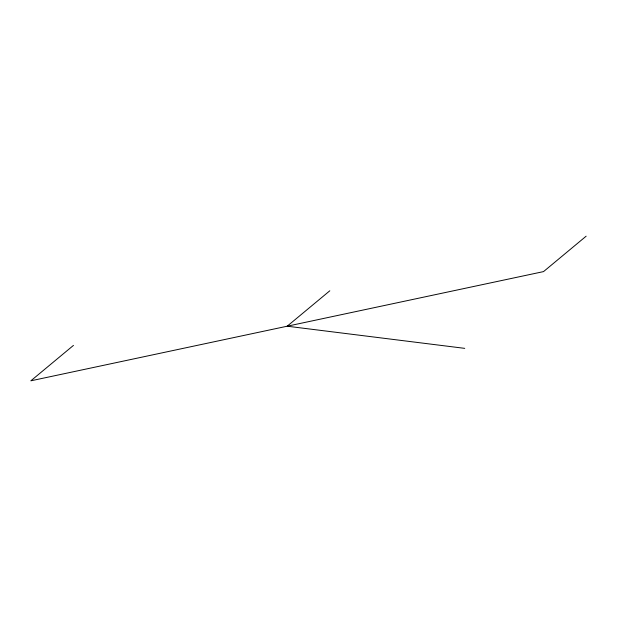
<?xml version="1.0" encoding="UTF-8"?>
<svg xmlns="http://www.w3.org/2000/svg" width="617" height="617" viewBox="0 0 617 617"><rect width="100%" height="100%" fill="white"/><g stroke="black" fill="none" stroke-linecap="round" stroke-linejoin="round"><path stroke-width="0.93" d="M73.462 345.397L30.85 380.812L543.538 271.603L586.15 236.188M329.81 290.792L287.19 326.208L464.74 348.358"/></g></svg>
